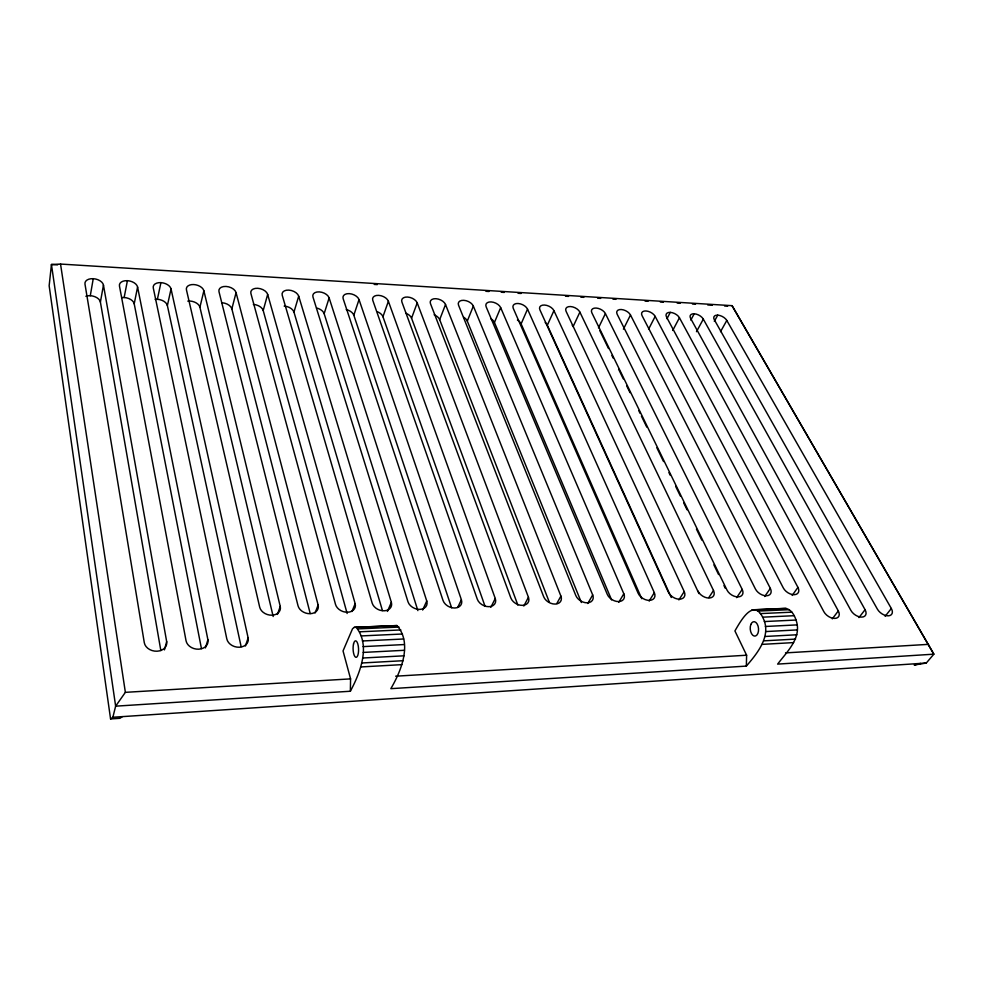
<?xml version="1.0" encoding="UTF-8"?>
<svg xmlns="http://www.w3.org/2000/svg" width="983" height="983" viewBox="0 0 983 983"><rect width="100%" height="100%" fill="white"/><g stroke="black" fill="none" stroke-linecap="round" stroke-linejoin="round"><path stroke-width="1.47" d="M920.678 663.414L914.215 665.024L926.281 663.034L933.85 654.174L732.052 305.664L60.541 264.058L51.448 264.501L49.15 285.77L110.575 718.942L112.873 717.258L115.638 706.163L350.353 691.246L350.575 678.884L343.042 650.93L352.528 628.764L354.322 627.326L396.997 625.569C412.614 643.324 401.101 671.278 390.816 688.678L746.343 666.093C757.586 653.056 772.208 635.276 762.648 617.177C752.978 597.873 740.211 621.895 734.915 630.926L746.613 655.219L746.343 666.093M350.353 691.246C360.048 673.208 370.972 645.72 356.215 627.363L354.322 627.326M732.052 305.664L933.85 654.174L777.627 664.103C787.1 651.606 802.337 637.488 796.021 620.04C794.276 614.486 790.086 607.494 783.328 608.452L751.946 609.841M90.289 295.711L93.238 278.693A9.412 5.751 11.5 0 1 103.461 285.107L166.68 641.653L164.419 649.898M160.843 650.611L100.401 302.076L103.461 285.107M124.153 297.517L127.409 280.683M201.441 648.571L134.216 303.833L137.583 287.036A9.265 5.677 12.5 0 0 127.397 280.683A9.265 5.677 12.5 0 0 119.459 286.016L186.045 640.769A11.157 8.773 12.2 0 0 198.701 649.198A11.157 8.773 12.2 0 0 207.904 639.773L137.583 287.036M157.378 299.299L160.929 282.637A9.13 5.591 13.4 0 1 171.042 288.941L248.134 637.93L245.431 646.003M241.118 646.605L167.38 305.553L171.042 288.941M273.188 616.513L199.918 307.237L203.874 290.796A8.994 5.517 14.4 0 0 193.798 284.554A8.994 5.517 14.4 0 0 186.438 289.813L259.684 607.15A10.653 8.171 16.6 0 0 271.959 615.198A10.653 8.171 16.6 0 0 280.241 606.4L203.874 290.796M310.198 613.503L231.853 308.895L236.067 292.627A8.872 5.431 15.3 0 0 226.053 286.446A8.872 5.431 15.3 0 0 218.976 291.656L298.021 605.749A10.494 8.011 18.6 0 0 310.21 613.699A10.494 8.011 18.6 0 0 318.123 605.012L236.067 292.627M347.134 613.503L263.198 310.517L267.671 294.421A8.761 5.345 16.3 0 0 257.718 288.289A8.761 5.345 16.3 0 0 250.898 293.462L335.498 604.373A10.358 7.839 20.6 0 0 347.601 612.237A10.358 7.839 20.6 0 0 355.146 603.648L267.671 294.421M382.448 610.566L293.954 312.115L298.697 296.178A8.638 5.271 17.2 0 0 288.793 290.108A8.638 5.271 17.2 0 0 282.219 295.244L372.139 603.021A10.223 7.68 22.4 0 0 384.156 610.799A10.223 7.68 22.4 0 0 391.345 602.321L298.697 296.178M205.41 647.932L207.904 639.773M417.873 610.615L324.157 313.675L329.133 297.898A8.54 5.185 18.1 0 0 319.291 291.89A8.54 5.185 18.1 0 0 312.963 296.989L407.957 601.707A10.113 7.508 24 0 0 419.901 609.399A10.113 7.508 24 0 0 426.745 601.018L329.133 297.898M451.602 607.764L353.819 315.211L359.028 299.594A8.442 5.112 19 0 0 349.235 293.634A8.442 5.112 19 0 0 343.153 298.697L443.001 600.416A10.002 7.348 25.5 0 0 454.859 608.022A10.002 7.348 25.5 0 0 461.383 599.753L359.028 299.594M277.427 614.449L280.241 606.4M485.086 606.413L382.952 316.723L388.383 301.265A8.343 5.026 19.8 0 0 378.639 295.355A8.343 5.026 19.8 0 0 372.79 300.38L477.283 599.163A9.904 7.188 26.9 0 0 489.055 606.683A9.904 7.188 26.9 0 0 495.26 598.5L388.383 301.265M517.869 605.11L411.558 318.209L417.21 302.899A8.257 4.94 20.6 0 0 407.527 297.038A8.257 4.94 20.6 0 0 401.9 302.027L510.828 597.934A9.805 7.028 28.1 0 0 522.526 605.368A9.805 7.028 28.1 0 0 528.436 597.283L417.21 302.899M315.113 612.974L318.123 605.012M549.399 602.382L439.671 319.659L445.52 304.509A8.171 4.866 21.4 0 0 435.899 298.697A8.171 4.866 21.4 0 0 430.48 303.649L543.673 596.73A9.719 6.869 29.2 0 0 555.284 604.078A9.719 6.869 29.2 0 0 560.9 596.091L445.52 304.509M581.383 602.53L467.294 321.097L473.339 306.082A8.085 4.78 22.1 0 0 463.767 300.319A8.085 4.78 22.1 0 0 458.557 305.246L575.817 595.551A9.633 6.721 30.2 0 0 587.355 602.812A9.633 6.721 30.2 0 0 592.688 594.924L473.339 306.082M351.951 611.524L355.146 603.648M611.598 599.913L494.437 322.498L500.666 307.63A8.011 4.706 22.9 0 0 491.156 301.916A8.011 4.706 22.9 0 0 486.155 306.807L607.297 594.383A9.547 6.562 31 0 0 618.762 601.584A9.547 6.562 31 0 0 623.824 593.781L500.666 307.63M387.425 611.426L391.345 602.321M641.739 598.696L521.113 323.886L527.527 309.154A7.938 4.632 23.6 0 0 518.066 303.489A7.938 4.632 23.6 0 0 513.261 308.343L638.139 593.253A9.474 6.414 31.8 0 0 649.517 600.38A9.474 6.414 31.8 0 0 654.322 592.663L527.527 309.154M671.278 597.492L547.334 325.238L553.933 310.653A7.864 4.546 24.2 0 0 544.521 305.037A7.864 4.546 24.2 0 0 539.913 309.854L668.354 592.147A9.4 6.267 32.5 0 0 679.646 599.188A9.4 6.267 32.5 0 0 684.217 591.569L553.933 310.653M422.641 610.025L426.745 601.018M698.962 593.597L566.097 311.341A7.803 4.473 24.8 0 1 570.533 306.549A7.803 4.473 24.8 0 1 579.884 312.127L573.126 326.577A7.729 4.497 24.8 0 0 572.253 325.226M457.709 607.396L461.383 599.753M598.475 327.892L605.405 313.577A7.741 4.399 25.4 0 0 596.091 308.048A7.741 4.399 25.4 0 0 591.852 312.803L726.965 589.997A9.265 5.996 33.7 0 0 738.11 596.902A9.265 5.996 33.7 0 0 742.202 589.431L605.405 313.577M623.406 329.182L630.496 315.002A7.68 4.325 26 0 0 621.231 309.51A7.68 4.325 26 0 0 617.164 314.241L755.399 588.952A9.203 5.861 34.2 0 0 766.482 595.784A9.203 5.861 34.2 0 0 770.34 588.399L630.496 315.002M490.812 607.334L495.26 598.5M648.596 329.182L655.17 316.391A7.618 4.251 26.5 0 0 645.966 310.96A7.618 4.251 26.5 0 0 642.059 315.654L783.291 587.92A9.142 5.726 34.7 0 0 794.289 594.69A9.142 5.726 34.7 0 0 797.938 587.392L655.17 316.391M666.978 318.725L670.295 312.373A7.557 4.178 27 0 1 679.437 317.767L838.302 610.934A9.228 5.726 35.9 0 1 834.899 618.418A9.228 5.726 35.9 0 1 823.803 611.598L666.548 317.042A7.557 4.178 27 0 1 670.283 312.373M523.816 606.032L528.436 597.283M672.728 330.448L679.437 317.767M690.84 320.065L694.219 313.774A7.508 4.104 27.5 0 1 703.312 319.131L865.077 609.706A9.179 5.603 36.2 0 1 861.882 617.103A9.179 5.603 36.2 0 1 850.86 610.357L690.631 318.406A7.508 4.104 27.5 0 1 694.207 313.774M696.48 331.689L703.312 319.131M556.808 603.525L560.9 596.091M714.322 321.38L717.762 315.15A7.446 4.03 27.9 0 1 726.806 320.458L891.335 608.502A9.117 5.48 36.5 0 1 888.337 615.825A9.117 5.48 36.5 0 1 877.389 609.141L714.322 319.745A7.446 4.03 27.9 0 1 717.75 315.15M720.539 331.664L726.806 320.458M587.773 603.513L592.688 594.924M618.774 602.284L623.824 593.781M649.136 601.08L654.322 592.663M678.897 599.913L684.217 591.569M708.841 597.578L713.498 590.488L579.884 312.127M736.648 597.627L742.202 589.431M764.688 596.521L770.34 588.399M60.541 264.058L125.369 692.339L115.638 706.163L51.448 264.501L57.567 264.882M792.175 595.44L797.938 587.392M832.282 618.872L838.302 610.934M858.958 617.582L865.077 609.706M885.13 616.304L891.335 608.502M122.334 716.619L119.975 718.303L110.575 718.942M112.873 717.258L926.281 663.034M125.369 692.339L350.575 678.884M395.645 676.193L746.613 655.219M785.503 652.896L928.505 644.356M360.749 666.953L401.838 664.643M761.985 644.381L793.6 642.599M362.027 662.972L403.177 660.699M763.889 640.842L795.542 639.097M362.874 658.008L404.074 655.808M765.13 636.468L796.82 634.772M363.231 652.429L404.455 650.291M765.646 631.565L797.336 629.919M363.083 646.617L404.296 644.553M765.376 626.478L797.066 624.893M362.432 640.977L403.595 638.999M764.356 621.563L796.021 620.04M361.326 635.927L402.428 634.01M762.648 617.177L794.276 615.69M358.107 628.887L399 627.068M757.709 611.094L789.226 609.693M359.852 631.799L400.855 629.943M760.375 613.601L791.954 612.163M356.215 627.363L396.997 625.569M754.833 609.816L786.289 608.428M374.253 284.419L377.312 284.603M485.934 291.3L488.993 291.496M501.232 292.246L504.291 292.43M518.066 293.278L521.125 293.475M565.483 296.202L568.543 296.399M580.781 297.149L583.841 297.345M597.615 298.193L600.674 298.377M612.913 299.139L615.972 299.323M645.045 301.117L648.104 301.302M660.343 302.064L663.402 302.248M677.164 303.096L680.224 303.28M692.462 304.042L695.522 304.226M707.772 304.988L712.356 305.271M724.594 306.02L727.653 306.204M599.814 330.644L608.538 348.56M611.893 355.453L613.232 358.205M618.602 369.227L623.308 378.873M626.663 385.766L630.017 392.659M638.741 410.575L640.08 413.327M641.42 416.079L646.789 427.101M656.853 447.781L663.562 461.555M668.932 472.577L670.271 475.33M675.64 486.364L680.347 496.01M683.701 502.891L687.056 509.784M696.443 529.075L701.813 540.097M713.891 564.906L718.598 574.551M723.955 585.573L725.307 588.326M713.498 590.488A9.326 6.131 33.2 0 1 709.173 598.033A9.326 6.131 33.2 0 1 697.955 591.053M248.134 637.93A10.973 8.614 14.7 0 1 239.361 647.232A10.973 8.614 14.7 0 1 226.803 638.901L153.274 287.933A9.13 5.591 13.4 0 1 160.917 282.637M166.68 641.653A11.366 8.945 9.7 0 1 157.034 651.213A11.366 8.945 9.7 0 1 144.292 642.673L84.98 284.062A9.412 5.751 11.5 0 1 93.213 278.693M545.221 322.584A7.803 4.571 24.2 0 1 547.334 325.238M517.414 320.053A7.864 4.657 23.5 0 1 521.113 323.886M490.75 318.639A7.938 4.731 22.8 0 1 494.437 322.498M463.62 317.202A8.011 4.804 22.1 0 1 467.294 321.097M434.154 314.806A8.097 4.89 21.3 0 1 439.671 319.659M406.04 313.307A8.183 4.964 20.5 0 1 411.558 318.209M377.435 311.783A8.269 5.05 19.7 0 1 382.952 316.723M346.237 309.584A8.355 5.124 18.8 0 1 353.819 315.211M316.563 307.998A8.454 5.21 18 0 1 324.157 313.675M284.173 306.082A8.564 5.296 17 0 1 293.954 312.115M253.356 304.423A8.675 5.37 16.1 0 1 263.198 310.517M221.961 302.752A8.786 5.456 15.2 0 1 231.853 308.895M187.79 301.117A8.908 5.529 14.2 0 1 199.918 307.237M155.142 299.373A9.031 5.615 13.2 0 1 167.38 305.553M121.867 297.591A9.166 5.689 12.2 0 1 134.216 303.833M85.853 296.252A9.314 5.763 11.2 0 1 100.401 302.076M353.536 643.926A8.245 2.728 88 0 0 355.662 657.246A8.245 2.728 88 0 0 358.291 646.138A8.245 2.728 88 0 0 353.536 643.926M750.865 624.438A7.237 4.153 85.3 0 0 754.194 636.038A7.237 4.153 85.3 0 0 758.102 626.208A7.237 4.153 85.3 0 0 750.865 624.438"/></g></svg>
